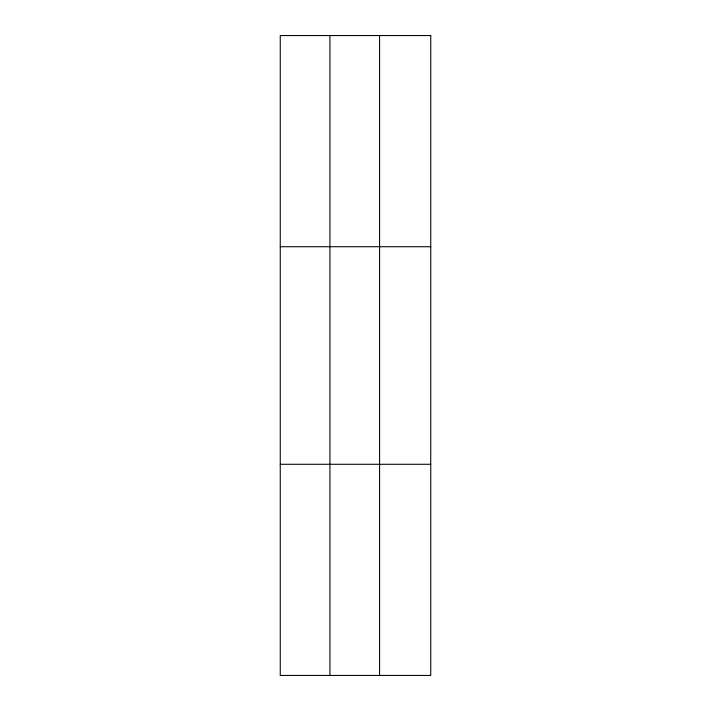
<?xml version="1.0" encoding="UTF-8"?>
<svg xmlns="http://www.w3.org/2000/svg" width="711" height="711" viewBox="0 0 711 711"><rect width="100%" height="100%" fill="white"/><g stroke="black" fill="none" stroke-linecap="round" stroke-linejoin="round"><path stroke-width="1.07" d="M329.922 35.55L329.922 675.45M379.576 35.55L379.576 675.45M280.258 246.717L430.742 246.717M280.258 464.283L430.742 464.283M430.742 35.55L430.742 675.45L280.258 675.45L280.258 35.55L430.742 35.55"/></g></svg>
